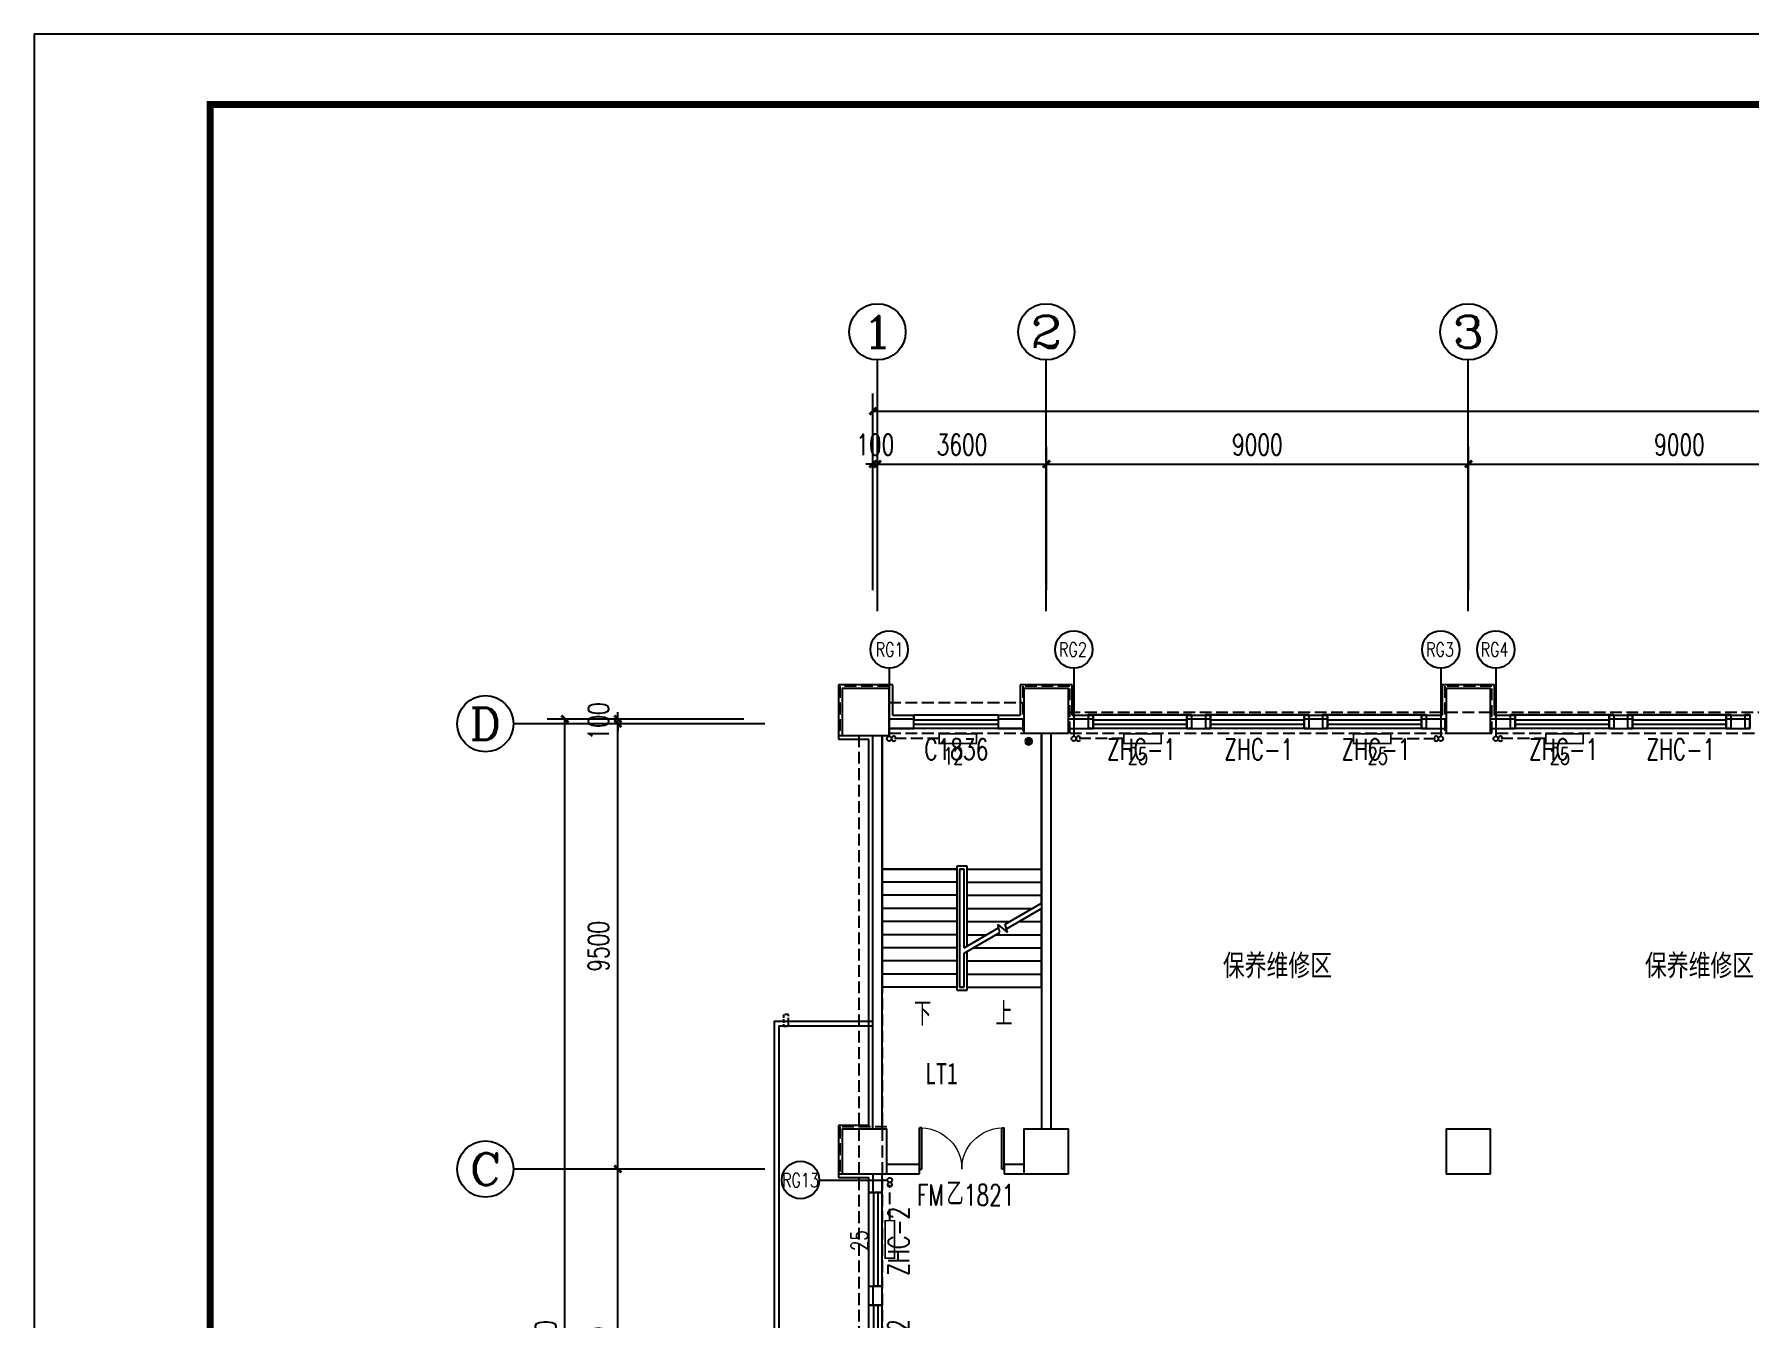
# Model space of a CAD drawing. Extents: x -37230 to 424755, y -141014 to 127947.
# Drawn here: x 144649 to 181228, y 31874 to 59273 of the extents above; entities that cross this region are included whole.
import ezdxf
from ezdxf.enums import TextEntityAlignment as Align

# ---------------------------------------------------------------- set-up
doc = ezdxf.new("R2010")
doc.units = 0
doc.header["$LTSCALE"] = 1000
doc.header["$MEASUREMENT"] = 0
doc.linetypes.add('DASH', pattern=[0.35, 0.25, -0.1])
for name, color, linetype in [('AXIS', 3, 'Continuous'), ('AXIS_TEXT', 7, 'Continuous'), ('COLUMN', 8, 'Continuous'), ('DIM-暖供水', 3, 'Continuous'), ('DIM_SYMB', 3, 'Continuous'), ('PIPE-暖供支管', 4, 'Continuous'), ('PIPE-暖回支管', 4, 'DASH'), ('S_GROUND(给排水)', 143, 'Continuous'), ('S_SURFACE(面层)', 62, 'Continuous'), ('SURFACE', 5, 'Continuous'), ('TH-散热器', 4, 'Continuous'), ('TH_TEXT', 7, 'Continuous'), ('TWT_TITLE', 7, 'Continuous'), ('WINDOW_TEXT', 8, 'Continuous'), ('暖通底图', 8, 'Continuous')]:
    doc.layers.add(name, color=color, linetype=linetype)
doc.styles.add('-宋体', font='', dxfattribs={"width": 0.75})
doc.styles.add('_TCH_AXIS', font='COMPLEX', dxfattribs={"bigfont": 'GBCBIG'})
doc.styles.add('_TCH_DIM', font='SIMPLEX', dxfattribs={"bigfont": 'GBCBIG'})
doc.styles.add('_TCH_DIM_T3', font='SIMPLEX', dxfattribs={"width": 0.705882, "bigfont": 'GBCBIG'})
doc.styles.add('_TCH_WINDOW', font='SIMPLEX', dxfattribs={"height": 3.5, "bigfont": 'GBCBIG'})
doc.styles.add('_THVAC_SERIAL', font='COMPLEX', dxfattribs={"width": 0.8, "height": 3.5, "bigfont": 'HZTXT'})
doc.styles.add('COMPLEX', font='COMPLEX')
doc.styles.add('DIM_FONT', font='SIMPLEX', dxfattribs={"width": 0.7, "bigfont": 'GBCBIG'})
doc.styles.get('-宋体').set_extended_font_data('SimSun')
doc.dimstyles.new('_TCH_ARCH&&150', dxfattribs={"dimscale": 1.5, "dimtxt": 350, "dimasz": 100, "dimexe": 250, "dimexo": 300, "dimgap": 100, "dimtad": 1, "dimdec": 0, "dimzin": 0, "dimdsep": 46, "dimtxsty": 'DIM_FONT', "dimblk": 'ARCHTICK', "dimcen": 0.09, "dimclrt": 7, "dimazin": 2, "dimtfac": 1, "dimtdec": 0, "dimtix": 1, "dimtmove": 2, "dimatfit": 3, "dimfxl": 0, "dimtolj": 1, "dimtzin": 0, "dimarcsym": 0})

# ---------------------------------------------------------------- blocks, each defined once
blk = doc.blocks.new('DSAAAAAAAAAAAHHHHHHHHHHDSAAAAAACCE')
at = {"layer": 'S_SURFACE(面层)', "linetype": 'DASH'}
for p, q in [((67441, 162939), (66391, 162939)), ((66391, 162939), (66391, 161889)), ((67441, 161889), (67441, 162939)), ((71291, 162939), (70291, 162939)), ((70291, 162939), (70291, 161939)), ((71291, 161939), (71291, 162939)), ((80291, 162939), (79291, 162939)), ((79291, 162939), (79291, 161939)), ((80291, 161939), (80291, 162939)), ((66391, 161889), (67441, 161889)), ((70291, 161939), (71291, 161939)), ((79291, 161939), (80291, 161939)), ((67391, 153539), (66391, 153539)), ((66391, 153539), (66391, 152539)), ((67391, 152539), (67391, 153539)), ((66391, 152539), (67391, 152539))]:
    blk.add_line(p, q, dxfattribs=at)
blk = doc.blocks.new('geipaishuiguan')
at = {"layer": 'S_GROUND(给排水)'}
for p, q in [((-50313, 82116), (-50313, 81971)), ((-50275, 82043), (-50313, 82043)), ((-50275, 82116), (-50275, 81971))]:
    blk.add_line(p, q, dxfattribs=at)
for radius in [75, 50]:
    blk.add_circle((-50294, 82043), radius, dxfattribs=at)
blk = doc.blocks.new('gouzaozhuyi')
at = {"layer": 'COLUMN'}
blk.add_lwpolyline([(-113223, -21566), (-113223, -21866), (-113323, -21866), (-113323, -21566), (-113223, -21566)], dxfattribs=at)
blk = doc.blocks.new('_ArchTick')
at = {"color": 0, "linetype": 'ByBlock', "const_width": 0.4}
blk.add_lwpolyline([(-0.5, -0.5), (0.5, 0.5)], dxfattribs=at)
blk = doc.blocks.new('*D68')
at = {"layer": 'AXIS', "color": 0, "lineweight": -2}
for p, q in [((64341, 44665), (61278, 44665)), ((61653, 44665), (61653, 44815)), ((61653, 44565), (61653, 44665)), ((64341, 44565), (61278, 44565)), ((61653, 44565), (61653, 44415))]:
    blk.add_line(p, q, dxfattribs=at)
at = {"layer": 'Defpoints', "color": 0}
for p in [(61653, 44665), (64791, 44665), (64791, 44565)]:
    blk.add_point(p, dxfattribs=at)
at = {"layer": 'AXIS', "color": 0, "lineweight": -2, "xscale": 150, "yscale": 150, "zscale": 150}
for p, rotation in [((61653, 44665), 270), ((61653, 44565), 90)]:
    blk.add_blockref('_ArchTick', p, dxfattribs=dict(at, rotation=rotation))
at = {"layer": 'AXIS', "color": 7, "insert": (61240, 44615), "char_height": 446.2, "attachment_point": 5, "rotation": 90, "style": '_TCH_DIM_T3'}
blk.add_mtext('\\A1;100', dxfattribs=at)
blk = doc.blocks.new('*D69')
at = {"layer": 'AXIS', "color": 0, "lineweight": -2}
for p, q in [((64341, 44565), (61278, 44565)), ((61653, 35065), (61653, 44565)), ((64341, 35065), (61278, 35065))]:
    blk.add_line(p, q, dxfattribs=at)
at = {"layer": 'Defpoints', "color": 0}
for p in [(61653, 44565), (64791, 44565), (64791, 35065)]:
    blk.add_point(p, dxfattribs=at)
at = {"layer": 'AXIS', "color": 0, "lineweight": -2, "xscale": 150, "yscale": 150, "zscale": 150}
for p, rotation in [((61653, 44565), 90), ((61653, 35065), 270)]:
    blk.add_blockref('_ArchTick', p, dxfattribs=dict(at, rotation=rotation))
at = {"layer": 'AXIS', "color": 7, "insert": (61240, 39815), "char_height": 446.2, "attachment_point": 5, "rotation": 90, "style": '_TCH_DIM_T3'}
blk.add_mtext('\\A1;9500', dxfattribs=at)
blk = doc.blocks.new('*D70')
at = {"layer": 'AXIS', "color": 0, "lineweight": -2}
for p, q in [((64341, 35065), (61278, 35065)), ((61653, 27265), (61653, 35065)), ((64341, 27265), (61278, 27265))]:
    blk.add_line(p, q, dxfattribs=at)
at = {"layer": 'Defpoints', "color": 0}
for p in [(61653, 35065), (64791, 35065), (64791, 27265)]:
    blk.add_point(p, dxfattribs=at)
at = {"layer": 'AXIS', "color": 0, "lineweight": -2, "xscale": 150, "yscale": 150, "zscale": 150}
for p, rotation in [((61653, 35065), 90), ((61653, 27265), 270)]:
    blk.add_blockref('_ArchTick', p, dxfattribs=dict(at, rotation=rotation))
at = {"layer": 'AXIS', "color": 7, "insert": (61240, 31165), "char_height": 446.2, "attachment_point": 5, "rotation": 90, "style": '_TCH_DIM_T3'}
blk.add_mtext('\\A1;7800', dxfattribs=at)
blk = doc.blocks.new('*D73')
at = {"layer": 'AXIS', "color": 0, "lineweight": -2}
for p, q in [((64341, 44665), (60149, 44665)), ((60524, 17665), (60524, 44665)), ((64341, 17665), (60149, 17665))]:
    blk.add_line(p, q, dxfattribs=at)
at = {"layer": 'Defpoints', "color": 0}
for p in [(60524, 44665), (64791, 44665), (64791, 17665)]:
    blk.add_point(p, dxfattribs=at)
at = {"layer": 'AXIS', "color": 0, "lineweight": -2, "xscale": 150, "yscale": 150, "zscale": 150}
for p, rotation in [((60524, 44665), 90), ((60524, 17665), 270)]:
    blk.add_blockref('_ArchTick', p, dxfattribs=dict(at, rotation=rotation))
at = {"layer": 'AXIS', "color": 7, "insert": (60111, 31165), "char_height": 446.2, "attachment_point": 5, "rotation": 90, "style": '_TCH_DIM_T3'}
blk.add_mtext('\\A1;27000', dxfattribs=at)
blk = doc.blocks.new('*D84')
at = {"layer": 'AXIS', "color": 0, "lineweight": -2}
for p, q in [((67091, 47415), (67091, 50479)), ((67191, 47415), (67191, 50479)), ((67091, 50104), (66941, 50104)), ((67091, 50104), (67191, 50104)), ((67191, 50104), (67341, 50104))]:
    blk.add_line(p, q, dxfattribs=at)
at = {"layer": 'Defpoints', "color": 0}
for p in [(67191, 50104), (67091, 46965), (67191, 46965)]:
    blk.add_point(p, dxfattribs=at)
at = {"layer": 'AXIS', "color": 0, "lineweight": -2, "xscale": 150, "yscale": 150, "zscale": 150}
blk.add_blockref('_ArchTick', (67091, 50104), dxfattribs=at)
at = {"layer": 'AXIS', "color": 0, "lineweight": -2, "xscale": 150, "yscale": 150, "zscale": 150, "rotation": 180}
blk.add_blockref('_ArchTick', (67191, 50104), dxfattribs=at)
at = {"layer": 'AXIS', "color": 7, "insert": (67141, 50516), "char_height": 446.2, "attachment_point": 5, "style": '_TCH_DIM_T3'}
blk.add_mtext('\\A1;100', dxfattribs=at)
blk = doc.blocks.new('*D85')
at = {"layer": 'AXIS', "color": 0, "lineweight": -2}
for p, q in [((67191, 47415), (67191, 50479)), ((70791, 47415), (70791, 50479)), ((67191, 50104), (70791, 50104))]:
    blk.add_line(p, q, dxfattribs=at)
at = {"layer": 'Defpoints', "color": 0}
for p in [(70791, 50104), (67191, 46965), (70791, 46965)]:
    blk.add_point(p, dxfattribs=at)
at = {"layer": 'AXIS', "color": 0, "lineweight": -2, "xscale": 150, "yscale": 150, "zscale": 150, "rotation": 180}
blk.add_blockref('_ArchTick', (67191, 50104), dxfattribs=at)
at = {"layer": 'AXIS', "color": 0, "lineweight": -2, "xscale": 150, "yscale": 150, "zscale": 150}
blk.add_blockref('_ArchTick', (70791, 50104), dxfattribs=at)
at = {"layer": 'AXIS', "color": 7, "insert": (68991, 50516), "char_height": 446.2, "attachment_point": 5, "style": '_TCH_DIM_T3'}
blk.add_mtext('\\A1;3600', dxfattribs=at)
blk = doc.blocks.new('*D86')
at = {"layer": 'AXIS', "color": 0, "lineweight": -2}
for p, q in [((70791, 47415), (70791, 50479)), ((79791, 47415), (79791, 50479)), ((70791, 50104), (79791, 50104))]:
    blk.add_line(p, q, dxfattribs=at)
at = {"layer": 'Defpoints', "color": 0}
for p in [(79791, 50104), (70791, 46965), (79791, 46965)]:
    blk.add_point(p, dxfattribs=at)
at = {"layer": 'AXIS', "color": 0, "lineweight": -2, "xscale": 150, "yscale": 150, "zscale": 150, "rotation": 180}
blk.add_blockref('_ArchTick', (70791, 50104), dxfattribs=at)
at = {"layer": 'AXIS', "color": 0, "lineweight": -2, "xscale": 150, "yscale": 150, "zscale": 150}
blk.add_blockref('_ArchTick', (79791, 50104), dxfattribs=at)
at = {"layer": 'AXIS', "color": 7, "insert": (75291, 50516), "char_height": 446.2, "attachment_point": 5, "style": '_TCH_DIM_T3'}
blk.add_mtext('\\A1;9000', dxfattribs=at)
blk = doc.blocks.new('*D87')
at = {"layer": 'AXIS', "color": 0, "lineweight": -2}
for p, q in [((79791, 47415), (79791, 50479)), ((88791, 47415), (88791, 50479)), ((79791, 50104), (88791, 50104))]:
    blk.add_line(p, q, dxfattribs=at)
at = {"layer": 'Defpoints', "color": 0}
for p in [(88791, 50104), (79791, 46965), (88791, 46965)]:
    blk.add_point(p, dxfattribs=at)
at = {"layer": 'AXIS', "color": 0, "lineweight": -2, "xscale": 150, "yscale": 150, "zscale": 150, "rotation": 180}
blk.add_blockref('_ArchTick', (79791, 50104), dxfattribs=at)
at = {"layer": 'AXIS', "color": 0, "lineweight": -2, "xscale": 150, "yscale": 150, "zscale": 150}
blk.add_blockref('_ArchTick', (88791, 50104), dxfattribs=at)
at = {"layer": 'AXIS', "color": 7, "insert": (84291, 50516), "char_height": 446.2, "attachment_point": 5, "style": '_TCH_DIM_T3'}
blk.add_mtext('\\A1;9000', dxfattribs=at)
blk = doc.blocks.new('*D93')
at = {"layer": 'AXIS', "color": 0, "lineweight": -2}
for p, q in [((67091, 47415), (67091, 51608)), ((116491, 47415), (116491, 51608)), ((67091, 51233), (116491, 51233))]:
    blk.add_line(p, q, dxfattribs=at)
at = {"layer": 'Defpoints', "color": 0}
for p in [(116491, 51233), (67091, 46965), (116491, 46965)]:
    blk.add_point(p, dxfattribs=at)
at = {"layer": 'AXIS', "color": 0, "lineweight": -2, "xscale": 150, "yscale": 150, "zscale": 150, "rotation": 180}
blk.add_blockref('_ArchTick', (67091, 51233), dxfattribs=at)
at = {"layer": 'AXIS', "color": 0, "lineweight": -2, "xscale": 150, "yscale": 150, "zscale": 150}
blk.add_blockref('_ArchTick', (116491, 51233), dxfattribs=at)
at = {"layer": 'AXIS', "color": 7, "insert": (91791, 51645), "char_height": 446.2, "attachment_point": 5, "style": '_TCH_DIM_T3'}
blk.add_mtext('\\A1;49400', dxfattribs=at)
blk = doc.blocks.new('我')
at = {"layer": 'TWT_TITLE'}
blk.add_lwpolyline([(-144001, -68537), (-54901, -68537), (-54901, -5537), (-144001, -5537)], close=True, dxfattribs=at)
at = {"layer": 'TWT_TITLE', "const_width": 150}
blk.add_lwpolyline([(-140251, -67037), (-56401, -67037), (-56401, -7037), (-140251, -7037)], close=True, dxfattribs=at)
blk = doc.blocks.new('_AXISO')
blk.add_circle((0, 0), 0.5)
at = {"layer": 'AXIS_TEXT', "style": 'COMPLEX', "width": 1.041667}
blk.add_attdef('A', text='', height=0.56, dxfattribs=at).set_placement((-0.25, -0.28), (0.25, -0.28), align=Align.FIT)
blk = doc.blocks.new('$DorLib2D$00000002')
for p, q in [((-0.5, 0), (-0.5, 0.4875)), ((-0.475, 0.4875), (-0.5, 0.4875)), ((-0.475, 0), (-0.475, 0.4875)), ((0.475, 0), (0.475, 0.4875)), ((0.475, 0.4875), (0.5, 0.4875)), ((0.5, 0), (0.5, 0.4875)), ((-0.5, 0), (-0.475, 0)), ((0.5, 0), (0.475, 0))]:
    blk.add_line(p, q)
at = {"lineweight": 13}
for centre, start, end in [((-0.4875, 0), 0, 88.53072), ((0.4875, 0), 91.46928, 180)]:
    blk.add_arc(centre, 0.4875, start, end, dxfattribs=at)
blk = doc.blocks.new('$WINLIB2D$00000001')
at = {"color": 0}
for points in [[(-0.5, 0.5), (-0.5, -0.5)], [(-0.5, 0.5), (0.5, 0.5)], [(0.5, -0.5), (0.5, 0.5)], [(0.5, 0.167), (-0.5, 0.167)], [(0.5, -0.167), (-0.5, -0.167)], [(-0.5, -0.5), (0.5, -0.5)]]:
    blk.add_lwpolyline(points, dxfattribs=at)
blk = doc.blocks.new('_FZH')
blk.add_lwpolyline([(-0.5, -0.5), (0.5, -0.5), (0.5, 0.5), (-0.5, 0.5)], close=True)
blk = doc.blocks.new('i')
at = {"layer": 'AXIS'}
for p1, p2, distance, picture, middle in [((67091.4, 46965.2), (116491.4, 46965.2), 4267.7, '*D93', (91791.4, 51645.4)), ((67091.4, 46965.2), (67191.4, 46965.2), 3138.6, '*D84', (67141.4, 50516.3)), ((67191.4, 46965.2), (70791.4, 46965.2), 3138.6, '*D85', (68991.4, 50516.3)), ((70791.4, 46965.2), (79791.4, 46965.2), 3138.6, '*D86', (75291.4, 50516.3)), ((79791.4, 46965.2), (88791.4, 46965.2), 3138.6, '*D87', (84291.4, 50516.3)), ((64791.4, 44565.2), (64791.4, 44665.2), 3138.6, '*D68', (61240.3, 44615.2)), ((64791.4, 17665.2), (64791.4, 44665.2), 4267.7, '*D73', (60111.2, 31165.2)), ((64791.4, 35065.2), (64791.4, 44565.2), 3138.6, '*D69', (61240.3, 39815.2)), ((64791.4, 27265.2), (64791.4, 35065.2), 3138.6, '*D70', (61240.3, 31165.2))]:
    dim = blk.add_aligned_dim(p1=p1, p2=p2, distance=distance, dimstyle='_TCH_ARCH&&150', dxfattribs=at)
    dim.commit()
    dim.dimension.update_dxf_attribs({"geometry": picture, "text_midpoint": middle})

msp = doc.modelspace()

# ---------------------------------------------------------------- linework, layer by layer
at = {"color": 3}
for p, q in [((162877.6, 45750.3), (162877.6, 44297.2, 750)), ((166814, 45750.3), (166814, 44297.2, 750)), ((174641.2, 45750.3), (174641.2, 44297.2, 750)), ((175814, 45750.3), (175814, 44297.2, 750)), ((161388, 34832.1), (162841.1, 34832.1, 750))]:
    msp.add_line(p, q, dxfattribs=at)
at = {"layer": 'AXIS'}
for p, q in [((162627.6, 46965.2), (162627.6, 52325.2)), ((166227.6, 46965.2), (166227.6, 52325.2)), ((175227.6, 46965.2), (175227.6, 52325.2)), ((160227.6, 44565.2), (154867.6, 44565.2)), ((160227.6, 35065.2), (154867.6, 35065.2))]:
    msp.add_line(p, q, dxfattribs=at)
at = {"layer": 'DIM-暖供水'}
for centre in [(162877.6, 46150.3), (166814, 46150.3), (174641.2, 46150.3), (175814, 46150.3), (160988, 34832.1)]:
    msp.add_circle(centre, 400, dxfattribs=at)
at = {"layer": 'DIM_SYMB', "color": 8}
for points in [[(163552.6, 38805.2, 0, 0, 0), (163552.6, 42965.2, 0, 0, 0), (165302.6, 42965.2, 0, 0, 0), (165302.6, 40795.2, 120, 0, 0), (165302.6, 40345.2, 0, 0, 0)], [(165302.6, 38805.2, 0, 0, 0), (165302.6, 39615.2, 120, 0, 0), (165302.6, 40065.2, 0, 0, 0)]]:
    msp.add_lwpolyline(points, format="xyseb", dxfattribs=at)
at = {"layer": 'PIPE-暖供支管', "linetype": 'Continuous'}
for centre in [(162877.6, 44247.2), (166814, 44247.2), (174641.2, 44247.2), (175814, 44247.2), (162891.1, 34832.1)]:
    msp.add_circle(centre, 50, dxfattribs=at)
at = {"layer": 'PIPE-暖回支管', "linetype": 'DASH'}
for p, q in [((163942.3, 44247.2), (162977.6, 44247.2)), ((167878.7, 44247.2), (166914, 44247.2)), ((173576.5, 44247.2), (174541.2, 44247.2)), ((176878.7, 44247.2), (175914, 44247.2)), ((162891.1, 33965.2), (162891.1, 34732.1))]:
    msp.add_line(p, q, dxfattribs=at)
for centre, start, end in [((162977.6, 44247.2), 45, 315), ((166914, 44247.2), 45, 315), ((174541.2, 44247.2), 225, 135), ((175914, 44247.2), 45, 315), ((162891.1, 34732.1), 315, 225)]:
    msp.add_arc(centre, 50, start, end, dxfattribs=at)
at = {"layer": 'SURFACE', "color": 8}
for p, q in [((162957.6, 45395.2), (161797.6, 45395.2)), ((161797.6, 45395.2), (161797.6, 44235.2)), ((162957.6, 44745.2), (162957.6, 45395.2)), ((166782.6, 45395.2), (165672.6, 45395.2)), ((165672.6, 45395.2), (165672.6, 44745.2)), ((166782.6, 44745.2), (166782.6, 45395.2)), ((175782.6, 45395.2), (174672.6, 45395.2)), ((174672.6, 45395.2), (174672.6, 44745.2)), ((175782.6, 44745.2), (175782.6, 45395.2)), ((162957.6, 44745.2), (163402.6, 44745.2)), ((163402.6, 44745.2), (163402.6, 44665.2)), ((165202.6, 44745.2), (165202.6, 44665.2)), ((165202.6, 44745.2), (165672.6, 44745.2)), ((166782.6, 44745.2), (167227.6, 44745.2)), ((167227.6, 44745.2), (167227.6, 44665.2)), ((169227.6, 44745.2), (169227.6, 44665.2)), ((169227.6, 44745.2), (169727.6, 44745.2)), ((169727.6, 44745.2), (169727.6, 44665.2)), ((171727.6, 44745.2), (171727.6, 44665.2)), ((171727.6, 44745.2), (172227.6, 44745.2)), ((172227.6, 44745.2), (172227.6, 44665.2)), ((174227.6, 44745.2), (174227.6, 44665.2)), ((174227.6, 44745.2), (174672.6, 44745.2)), ((175782.6, 44745.2), (176227.6, 44745.2)), ((176227.6, 44745.2), (176227.6, 44665.2)), ((178227.6, 44745.2), (178227.6, 44665.2)), ((178227.6, 44745.2), (178727.6, 44745.2)), ((178727.6, 44745.2), (178727.6, 44665.2)), ((180727.6, 44745.2), (180727.6, 44665.2)), ((180727.6, 44745.2), (181227.6, 44745.2)), ((181227.6, 44745.2), (181227.6, 44665.2)), ((161797.6, 44235.2), (162447.6, 44235.2)), ((162447.6, 35995.2), (162447.6, 44235.2)), ((162447.6, 35995.2), (161797.6, 35995.2)), ((161797.6, 35995.2), (161797.6, 34885.2)), ((161797.6, 34885.2), (162447.6, 34885.2)), ((162447.6, 34565.2), (162447.6, 34885.2)), ((162447.6, 34565.2), (162527.6, 34565.2)), ((162447.6, 32565.2), (162527.6, 32565.2)), ((162447.6, 32165.2), (162447.6, 32565.2)), ((162447.6, 32165.2), (162527.6, 32165.2))]:
    msp.add_line(p, q, dxfattribs=at)
at = {"layer": 'TH-散热器', "color": 3, "const_width": 35}
for points in [[(164742.3, 44347.2), (163942.3, 44347.2), (163942.3, 44147.2), (164742.3, 44147.2)], [(168678.7, 44347.2), (167878.7, 44347.2), (167878.7, 44147.2), (168678.7, 44147.2)], [(172776.5, 44147.2), (173576.5, 44147.2), (173576.5, 44347.2), (172776.5, 44347.2)], [(177678.7, 44347.2), (176878.7, 44347.2), (176878.7, 44147.2), (177678.7, 44147.2)], [(162991.1, 33165.2), (162991.1, 33965.2), (162791.1, 33965.2), (162791.1, 33165.2)]]:
    msp.add_lwpolyline(points, close=True, dxfattribs=at)
at = {"layer": '暖通底图', "color": 8, "linetype": 'DASH'}
for p, q in [((162877.6, 45015.2), (165752.6, 45015.2)), ((166702.6, 44815.2), (207752.6, 44815.2)), ((162227.6, 44315.2), (162227.6, 18015.2)), ((162727.6, 44315.2), (162727.6, 18015.2)), ((162877.6, 44365.2), (211577.6, 44365.2))]:
    msp.add_line(p, q, dxfattribs=at)
at = {"layer": '暖通底图', "color": 8}
for p, q in [((163402.6, 44665.2), (162877.6, 44665.2)), ((163402.6, 44465.2), (163402.6, 44665.2)), ((165752.6, 44665.2), (165202.6, 44665.2)), ((165202.6, 44665.2), (165202.6, 44465.2)), ((167227.6, 44665.2), (166702.6, 44665.2)), ((167227.6, 44765.2), (169227.6, 44765.2)), ((167227.6, 44465.2), (167227.6, 44665.2)), ((169727.6, 44665.2), (169227.6, 44665.2)), ((169227.6, 44665.2), (169227.6, 44465.2)), ((169727.6, 44765.2), (171727.6, 44765.2)), ((169727.6, 44465.2), (169727.6, 44665.2)), ((172227.6, 44665.2), (171727.6, 44665.2)), ((171727.6, 44665.2), (171727.6, 44465.2)), ((172227.6, 44765.2), (174227.6, 44765.2)), ((172227.6, 44465.2), (172227.6, 44665.2)), ((174752.6, 44665.2), (174227.6, 44665.2)), ((174227.6, 44665.2), (174227.6, 44465.2)), ((176227.6, 44665.2), (175702.6, 44665.2)), ((176227.6, 44765.2), (178227.6, 44765.2)), ((176227.6, 44465.2), (176227.6, 44665.2)), ((178727.6, 44665.2), (178227.6, 44665.2)), ((178227.6, 44665.2), (178227.6, 44465.2)), ((178727.6, 44765.2), (180727.6, 44765.2)), ((178727.6, 44465.2), (178727.6, 44665.2)), ((181227.6, 44665.2), (180727.6, 44665.2)), ((180727.6, 44665.2), (180727.6, 44465.2)), ((181227.6, 44465.2), (181227.6, 44665.2)), ((162527.6, 35915.2), (162527.6, 44315.2)), ((162727.6, 44315.2), (162727.6, 41465.2)), ((162727.6, 35915.2), (162727.6, 44315.2)), ((162877.6, 44465.2), (163402.6, 44465.2)), ((165752.6, 44465.2), (162877.6, 44465.2)), ((165202.6, 44465.2), (165752.6, 44465.2)), ((166127.6, 44365.2), (166127.6, 35915.2)), ((166127.6, 41465.2), (166127.6, 44365.2)), ((166327.6, 44365.2), (166327.6, 35915.2)), ((166702.6, 44465.2), (167227.6, 44465.2)), ((169227.6, 44465.2), (169727.6, 44465.2)), ((171727.6, 44465.2), (172227.6, 44465.2)), ((174227.6, 44465.2), (174752.6, 44465.2)), ((175702.6, 44465.2), (176227.6, 44465.2)), ((178227.6, 44465.2), (178727.6, 44465.2)), ((180727.6, 44465.2), (181227.6, 44465.2)), ((162727.6, 41465.2), (162727.6, 38945.2)), ((164317.6, 41465.2), (162727.6, 41465.2)), ((162727.6, 41465.2), (164317.6, 41465.2)), ((164537.6, 41525.2), (164317.6, 41525.2)), ((164317.6, 41525.2), (164317.6, 38885.2)), ((164377.6, 41465.2), (164377.6, 38945.2)), ((164477.6, 41465.2), (164377.6, 41465.2)), ((164377.6, 41465.2), (164377.6, 38945.2)), ((164377.6, 41465.2), (164477.6, 41465.2)), ((164477.6, 39786.6), (164477.6, 41465.2)), ((164477.6, 39786.6), (164477.6, 41465.2)), ((164537.6, 39821.3), (164537.6, 41525.2)), ((164537.6, 41465.2), (166127.6, 41465.2)), ((164537.6, 41465.2), (166127.6, 41465.2)), ((166127.6, 40739.3), (166127.6, 41465.2)), ((164317.6, 41185.2), (162727.6, 41185.2)), ((164537.6, 41185.2), (166127.6, 41185.2)), ((164317.6, 40905.2), (162727.6, 40905.2)), ((164317.6, 40625.2), (162727.6, 40625.2)), ((164537.6, 40905.2), (166127.6, 40905.2)), ((164537.6, 40625.2), (165930.1, 40625.2)), ((165349.7, 40290.1), (166127.6, 40739.3)), ((165376.5, 40190.1), (166127.6, 40623.8)), ((166127.6, 38945.2), (166127.6, 40623.8)), ((164317.6, 40345.2), (162727.6, 40345.2)), ((164537.6, 40345.2), (165445.1, 40345.2)), ((165238.2, 40110.3), (165192, 40282.6)), ((165192, 40282.6), (165398.1, 40109.7)), ((165398.1, 40109.7), (165349.7, 40290.1)), ((165645.1, 40345.2), (166127.6, 40345.2)), ((164317.6, 40065.2), (162727.6, 40065.2)), ((164477.6, 39786.6), (165211.4, 40210.3)), ((164477.6, 39671.2), (165238.2, 40110.3)), ((164537.6, 40065.2), (164960.1, 40065.2)), ((165160.1, 40065.2), (166127.6, 40065.2)), ((164317.6, 39785.2), (162727.6, 39785.2)), ((164477.6, 38945.2), (164477.6, 39671.2)), ((164477.6, 38945.2), (164477.6, 39671.2)), ((164537.6, 38885.2), (164537.6, 39705.8)), ((164675.1, 39785.2), (166127.6, 39785.2)), ((164317.6, 39505.2), (162727.6, 39505.2)), ((164317.6, 39225.2), (162727.6, 39225.2)), ((164537.6, 39505.2), (166127.6, 39505.2)), ((164537.6, 39225.2), (166127.6, 39225.2)), ((164317.6, 38945.2), (162727.6, 38945.2)), ((164317.6, 38885.2), (164537.6, 38885.2)), ((164377.6, 38945.2), (164477.6, 38945.2)), ((164477.6, 38945.2), (164377.6, 38945.2)), ((164537.6, 38945.2), (166127.6, 38945.2)), ((163527.6, 35165.2), (162827.6, 35165.2)), ((163527.6, 34965.2), (163527.6, 35165.2)), ((165752.6, 35165.2), (165327.6, 35165.2)), ((165327.6, 35165.2), (165327.6, 34965.2)), ((162527.6, 34965.2), (162527.6, 34565.2)), ((162727.6, 34565.2), (162727.6, 34965.2)), ((162827.6, 34965.2), (163527.6, 34965.2)), ((165327.6, 34965.2), (165752.6, 34965.2)), ((162527.6, 34565.2), (162727.6, 34565.2)), ((162727.6, 32565.2), (162527.6, 32565.2)), ((162527.6, 32565.2), (162527.6, 32165.2)), ((162727.6, 32165.2), (162727.6, 32565.2)), ((162527.6, 32165.2), (162727.6, 32165.2))]:
    msp.add_line(p, q, dxfattribs=at)
for points in [[(162527.6, 38215.2), (160427.6, 38215.2), (160427.6, 27115.2), (162227.6, 27115.2)], [(162527.6, 38115.2), (160527.6, 38115.2), (160527.6, 27215.2), (162227.6, 27215.2)]]:
    msp.add_lwpolyline(points, dxfattribs=at)
at = {"layer": '暖通底图', "color": 8, "linetype": 'DASH', "ltscale": 0.3}
msp.add_lwpolyline([(160727.6, 38115.2), (160727.6, 38365.2), (160627.6, 38365.2), (160627.6, 38115.2), (160727.6, 38115.2)], dxfattribs=at)

# ---------------------------------------------------------------- block references
for name, p in [('我', (288649.7, 64809.9)), ('i', (95439.2, 0.7))]:
    msp.add_blockref(name, p)
at = {"layer": 'AXIS'}
ref = msp.add_blockref('_AXISO', (162627.6, 52925.2), dxfattribs=dict(at, xscale=1200, yscale=1200, zscale=1200))
ref.add_attrib('A', '1', dxfattribs={"layer": 'AXIS_TEXT', "height": 678.8, "style": '_TCH_AXIS', "width": 2.333333}).set_placement((162288.2, 52585.8), (162967, 52585.8), align=Align.FIT)
ref = msp.add_blockref('_AXISO', (166227.6, 52925.2), dxfattribs=dict(at, xscale=1200, yscale=1200, zscale=1200))
ref.add_attrib('A', '2', dxfattribs={"layer": 'AXIS_TEXT', "height": 678.8, "style": '_TCH_AXIS', "width": 1.5}).set_placement((165888.2, 52585.8), (166567, 52585.8), align=Align.FIT)
ref = msp.add_blockref('_AXISO', (175227.6, 52925.2), dxfattribs=dict(at, xscale=1200, yscale=1200, zscale=1200))
ref.add_attrib('A', '3', dxfattribs={"layer": 'AXIS_TEXT', "height": 678.8, "style": '_TCH_AXIS', "width": 1.5}).set_placement((174888.2, 52585.8), (175567, 52585.8), align=Align.FIT)
ref = msp.add_blockref('_AXISO', (154267.6, 44565.2), dxfattribs=dict(at, xscale=1200, yscale=1200, zscale=1200))
ref.add_attrib('A', 'D', dxfattribs={"layer": 'AXIS_TEXT', "height": 678.8, "style": '_TCH_AXIS', "width": 1.235294}).set_placement((153928.2, 44225.8), (154607, 44225.8), align=Align.FIT)
ref = msp.add_blockref('_AXISO', (154267.6, 35065.2), dxfattribs=dict(at, xscale=1200, yscale=1200, zscale=1200))
ref.add_attrib('A', 'C', dxfattribs={"layer": 'AXIS_TEXT', "height": 678.8, "style": '_TCH_AXIS', "width": 1.4}).set_placement((153928.2, 34725.8), (154607, 34725.8), align=Align.FIT)
at = {"layer": '暖通底图', "color": 8}
for name, p in [('DSAAAAAAAAAAAHHHHHHHHHHDSAAAAAACCE', (95436.2, -117573.7)), ('gouzaozhuyi', (280451, 66331.1)), ('gouzaozhuyi', (282551, 66331.1)), ('gouzaozhuyi', (282951, 66331.1)), ('gouzaozhuyi', (285051, 66331.1)), ('gouzaozhuyi', (285451, 66331.1)), ('gouzaozhuyi', (287551, 66331.1)), ('gouzaozhuyi', (289451, 66331.1)), ('gouzaozhuyi', (291551, 66331.1)), ('gouzaozhuyi', (291951, 66331.1)), ('gouzaozhuyi', (294051, 66331.1)), ('gouzaozhuyi', (294451, 66331.1))]:
    msp.add_blockref(name, p, dxfattribs=at)
for p, xscale, yscale, zscale, rotation in [((162377.6, 44815.2), 999.9999999997817, 999.9999999994761, 999.9999999994761, 90.00000000000333), ((166227.6, 44840.2), 950.0000000009532, 949.9999999987194, 949.9999999987194, 89.99999999999474), ((175227.6, 44840.2), 950.0000000009532, 949.9999999987194, 949.9999999987194, 89.99999999999474), ((162352.6, 35440.2), 950.0000000001164, 950, 950, 90.00000000001229), ((166227.6, 35440.2), 950.0000000004802, 950.0000000008149, 950.0000000008149, 89.9999999999649), ((175227.6, 35440.2), 950.0000000004802, 950.0000000008149, 950.0000000008149, 89.9999999999649)]:
    msp.add_blockref('_FZH', p, dxfattribs=dict(at, xscale=xscale, yscale=yscale, zscale=zscale, rotation=rotation))
ref = msp.add_blockref('$WINLIB2D$00000001', (164302.6, 44605.2), dxfattribs=dict(at, xscale=-1800, yscale=280, zscale=280))
ref.add_attrib('A', 'C1836', (163627.6, 43798.5), dxfattribs={"layer": 'WINDOW_TEXT', "color": 8, "height": 446.25, "style": '_TCH_WINDOW', "width": 0.705882})
ref = msp.add_blockref('$WINLIB2D$00000001', (168227.6, 44605.2), dxfattribs=dict(at, xscale=-2000, yscale=280, zscale=280))
ref.add_attrib('A', 'ZHC-1', (167522.6, 43798.5), dxfattribs={"layer": 'WINDOW_TEXT', "color": 8, "height": 446.25, "style": '_TCH_WINDOW', "width": 0.705882})
ref = msp.add_blockref('$WINLIB2D$00000001', (170727.6, 44605.2), dxfattribs=dict(at, xscale=-2000, yscale=280, zscale=280))
ref.add_attrib('A', 'ZHC-1', (170022.6, 43798.5), dxfattribs={"layer": 'WINDOW_TEXT', "color": 8, "height": 446.25, "style": '_TCH_WINDOW', "width": 0.705882})
ref = msp.add_blockref('$WINLIB2D$00000001', (173227.6, 44605.2), dxfattribs=dict(at, xscale=-2000, yscale=280, zscale=280))
ref.add_attrib('A', 'ZHC-1', (172522.6, 43798.5), dxfattribs={"layer": 'WINDOW_TEXT', "color": 8, "height": 446.25, "style": '_TCH_WINDOW', "width": 0.705882})
ref = msp.add_blockref('$WINLIB2D$00000001', (177227.6, 44605.2), dxfattribs=dict(at, xscale=-2000, yscale=280, zscale=280))
ref.add_attrib('A', 'ZHC-1', (176522.6, 43798.5), dxfattribs={"layer": 'WINDOW_TEXT', "color": 8, "height": 446.25, "style": '_TCH_WINDOW', "width": 0.705882})
ref = msp.add_blockref('$WINLIB2D$00000001', (179727.6, 44605.2), dxfattribs=dict(at, xscale=-2000, yscale=280, zscale=280))
ref.add_attrib('A', 'ZHC-1', (179022.6, 43798.5), dxfattribs={"layer": 'WINDOW_TEXT', "color": 8, "height": 446.25, "style": '_TCH_WINDOW', "width": 0.705882})
at = {"layer": '暖通底图', "color": 8, "xscale": -1}
msp.add_blockref('geipaishuiguan', (115558.5, -37853.1), dxfattribs=at)
at = {"layer": '暖通底图', "color": 8, "xscale": -1800, "yscale": 1800, "zscale": 200}
msp.add_blockref('$DorLib2D$00000002', (164427.6, 35065.2), dxfattribs=at)
at = {"layer": '暖通底图', "color": 8}
ref = msp.add_blockref('$WINLIB2D$00000001', (162587.6, 33565.2), dxfattribs=dict(at, xscale=2000, yscale=280, zscale=280, rotation=90))
ref.add_attrib('A', 'ZHC-2', (163304.3, 32792.7), dxfattribs={"layer": 'WINDOW_TEXT', "color": 8, "height": 446.25, "rotation": 90, "style": '_TCH_WINDOW', "width": 0.705882})
ref = msp.add_blockref('$WINLIB2D$00000001', (162587.6, 31165.2), dxfattribs=dict(at, xscale=2000, yscale=280, zscale=280, rotation=90))
ref.add_attrib('A', 'ZHC-2', (163297.5, 30392.7), dxfattribs={"layer": 'WINDOW_TEXT', "color": 8, "height": 446.25, "rotation": 90, "style": '_TCH_WINDOW', "width": 0.705882})

# ---------------------------------------------------------------- texts
at = {"layer": 'DIM_SYMB', "color": 7, "style": '_TCH_DIM'}
for s, p in [('下', (163410.2, 38122.7)), ('上', (165146.2, 38122.7))]:
    msp.add_text(s, height=506.4, dxfattribs=at).set_placement(p)
at = {"layer": 'TH_TEXT', "style": '_THVAC_SERIAL', "width": 0.752941}
for s, p in [('RG1', (162589.6, 46001.6)), ('RG2', (166499.4, 46001.6)), ('RG3', (174326.5, 46001.6)), ('RG4', (175488.7, 46001.6)), ('RG13', (160593.3, 34683.3))]:
    msp.add_text(s, height=297.5, dxfattribs=at).set_placement(p)
at = {"layer": 'TH_TEXT', "color": 3, "style": '_TCH_DIM', "width": 0.705882}
for s, p in [('12', (164027.2, 43698.5)), ('25', (167963.7, 43698.5)), ('25', (173080.1, 43698.5)), ('25', (176963.7, 43698.5))]:
    msp.add_text(s, height=360, dxfattribs=at).set_placement(p)
msp.add_text('25', height=360, rotation=90, dxfattribs=at).set_placement((162421.7, 33321.5))
at = {"layer": 'WINDOW_TEXT', "color": 8, "style": '_TCH_WINDOW'}
msp.add_text('乙', height=506.4, dxfattribs=at).set_placement((164100.8, 34290.2))
at = {"layer": 'WINDOW_TEXT', "color": 8, "style": '_TCH_WINDOW', "width": 0.705882}
for s, p in [('FM', (163470.8, 34290.2)), ('1821', (164469.4, 34290.2))]:
    msp.add_text(s, height=446.25, dxfattribs=at).set_placement(p)
at = {"layer": '暖通底图', "color": 8, "style": '-宋体', "width": 0.75}
for s, p in [('保养维修区', (169992.8, 39186.5)), ('保养维修区', (178992.8, 39186.5)), ('LT1', (163643.5, 36875.9))]:
    msp.add_text(s, height=455.7, dxfattribs=at).set_placement(p)

doc.saveas('drawing.dxf')
